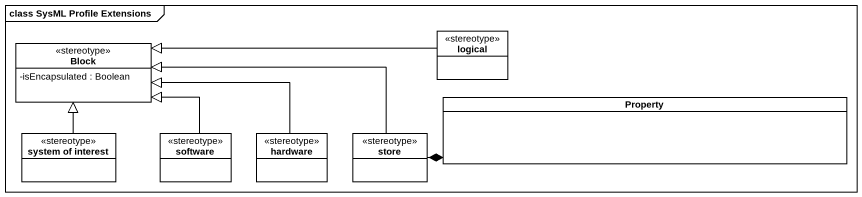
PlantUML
@startuml
mainframe class SysML Profile Extensions
hide circle
hide empty members
skinparam classAttributeIconSize 0
class Block <<stereotype>> #FFFFFF {
  -isEncapsulated : Boolean
}
class logical <<stereotype>> #FFFFFF
class Property #FFFFFF
class "system of interest" as system_of_interest <<stereotype>> #FFFFFF
class software <<stereotype>> #FFFFFF
class hardware <<stereotype>> #FFFFFF
class store <<stereotype>> #FFFFFF
logical -left-|> Block
system_of_interest -up-|> Block
software -up-|> Block
hardware -left-|> Block
store -left-|> Block
store -right-* Property
@enduml
